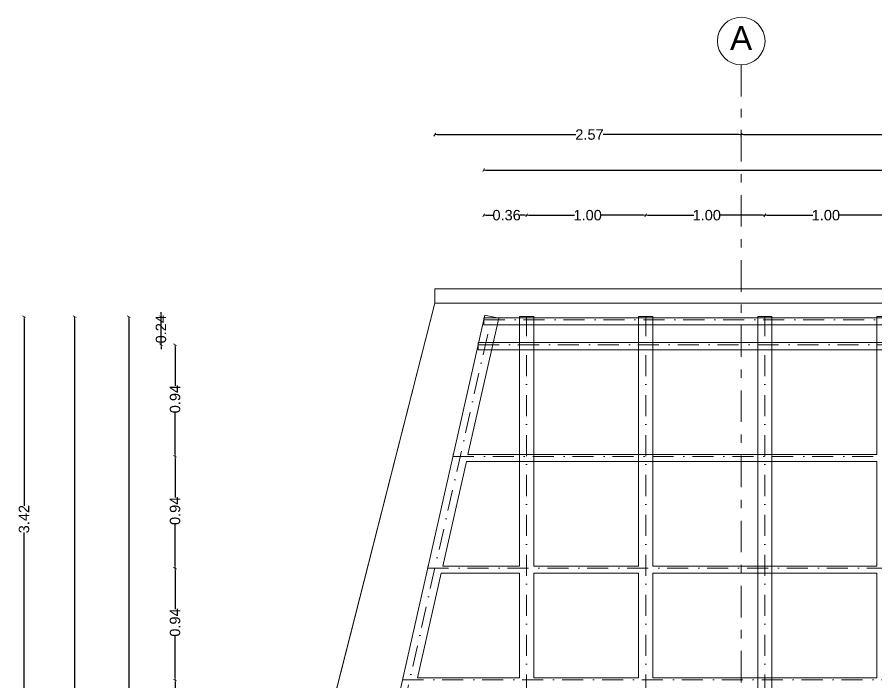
# Model space of a CAD drawing. Header units: millimetres. Extents: x -71878 to 121433, y -67383 to 83273.
# Drawn here: x 27366 to 34583, y -13605 to -8016 of the extents above; entities that cross this region are included whole.
import ezdxf

# ---------------------------------------------------------------- set-up
doc = ezdxf.new("R2010")
doc.units = ezdxf.units.MM
doc.header["$MEASUREMENT"] = 0
doc.linetypes.add('Dot & Dashed', pattern=[335.138881, 176.388884, -88.194442, 0, -70.555556])
doc.linetypes.add('Double Dashed', pattern=[546.805537, 264.583325, -105.833328, 70.555556, -105.833328])
for name, color, linetype, lineweight in [('ACOTACIONES', 7, 'Continuous', 9), ('CUBIERTAS_Pluma_Nº__21', 7, 'Continuous', 5), ('EJES_Pluma_Nº__21', 7, 'Continuous', 5), ('ENTIRADO_Pluma_Nº__21', 7, 'Continuous', 5), ('Muros_Pluma_Nº__21', 7, 'Continuous', 5), ('VIGAS DE CIMENTACION_Pluma_Nº__21', 7, 'Continuous', 5), ('Vigas_Pluma_Nº__21', 7, 'Continuous', 5)]:
    doc.layers.add(name, color=color, linetype=linetype, lineweight=lineweight)
for name, color, linetype, lineweight, true_color in [('ENTIRADO_Pluma_Nº__24', 7, 'Continuous', 5, 0x969696), ('VIGAS DE CIMENTACION_Pluma_Nº__24', 7, 'Continuous', 5, 0x969696), ('Vigas_Pluma_Nº__24', 7, 'Continuous', 5, 0x969696)]:
    doc.layers.add(name, color=color, linetype=linetype, lineweight=lineweight, true_color=true_color)
doc.styles.add('Estilo_Generado_1', font='swiss.ttf')
doc.styles.add('Estilo_Generado_2', font='Arial.ttf')
doc.dimstyles.new('Estilo_Generado__1', dxfattribs={"dimtxt": 87.5, "dimasz": 19, "dimexe": 0.18, "dimexo": 0, "dimgap": 0.09, "dimtad": 0, "dimlfac": 0.001, "dimzin": 0, "dimdsep": 46, "dimtxsty": 'Estilo_Generado_2', "dimblk": 'ARROWHEAD_2', "dimblk1": 'ARROWHEAD_2', "dimblk2": 'ARROWHEAD_2', "dimcen": 0.09, "dimse1": 1, "dimse2": 1, "dimclrd": 7, "dimclre": 7, "dimclrt": 7, "dimadec": 0, "dimazin": 0, "dimtfac": 1, "dimtmove": 0, "dimatfit": 3, "dimfxl": 1, "dimtolj": 1, "dimtzin": 0, "dimarcsym": 0})
doc.dimstyles.new('Estilo_Generado__2', dxfattribs={"dimtxt": 87.5, "dimasz": 19, "dimexe": 0.18, "dimexo": 0, "dimgap": 0.09, "dimtad": 0, "dimlfac": 0.001, "dimzin": 0, "dimdsep": 46, "dimtxsty": 'Estilo_Generado_2', "dimblk": 'ARROWHEAD_2', "dimblk1": 'ARROWHEAD_2', "dimblk2": 'ARROWHEAD_2', "dimcen": 0.09, "dimse1": 1, "dimse2": 1, "dimclrd": 7, "dimclre": 7, "dimclrt": 7, "dimadec": 0, "dimazin": 0, "dimtfac": 1, "dimtmove": 0, "dimatfit": 3, "dimfxl": 1, "dimtolj": 1, "dimtzin": 0, "dimarcsym": 0})

# ---------------------------------------------------------------- blocks, each defined once
blk = doc.blocks.new('ARROWHEAD_2')
at = {"color": 0, "linetype": 'Continuous', "lineweight": 0}
for p, q in [((0, 0), (-1, 0)), ((-0.38, -0.66), (0.38, 0.66))]:
    blk.add_line(p, q, dxfattribs=at)
blk = doc.blocks.new('*D554')
at = {"layer": 'ACOTACIONES', "color": 7, "linetype": 'Continuous', "lineweight": -2, "transparency": 16777216}
for p, q in [((31301.1, -9678.8), (31361.9, -9678.8)), ((31623.7, -9678.8), (31587.6, -9678.8))]:
    blk.add_line(p, q, dxfattribs=at)
at = {"layer": 'Defpoints', "color": 0, "linetype": 'Continuous', "transparency": 16777216}
for p in [(31642.7, -9678.8), (31642.7, -10530.3), (31282.1, -10540.3)]:
    blk.add_point(p, dxfattribs=at)
at = {"layer": 'ACOTACIONES', "color": 7, "linetype": 'Continuous', "lineweight": -2, "transparency": 16777216, "xscale": 19, "yscale": 19, "zscale": 19, "rotation": 180}
blk.add_blockref('ARROWHEAD_2', (31282.1, -9678.8), dxfattribs=at)
at = {"layer": 'ACOTACIONES', "color": 7, "linetype": 'Continuous', "lineweight": -2, "transparency": 16777216, "xscale": 19, "yscale": 19, "zscale": 19}
blk.add_blockref('ARROWHEAD_2', (31642.7, -9678.8), dxfattribs=at)
at = {"layer": 'ACOTACIONES', "color": 7, "linetype": 'Continuous', "transparency": 16777216, "insert": (31474.7, -9678.8), "char_height": 87.5, "attachment_point": 5, "style": 'Estilo_Generado_2'}
blk.add_mtext('\\A1;0.36', dxfattribs=at)
blk = doc.blocks.new('*D555')
at = {"layer": 'ACOTACIONES', "color": 7, "linetype": 'Continuous', "lineweight": -2, "transparency": 16777216}
for p, q in [((31661.7, -9678.8), (32045.7, -9678.8)), ((32623.7, -9678.8), (32264.3, -9678.8))]:
    blk.add_line(p, q, dxfattribs=at)
at = {"layer": 'Defpoints', "color": 0, "linetype": 'Continuous', "transparency": 16777216}
for p in [(32642.7, -9678.8), (31642.7, -10530.3), (32642.7, -10530.3)]:
    blk.add_point(p, dxfattribs=at)
at = {"layer": 'ACOTACIONES', "color": 7, "linetype": 'Continuous', "lineweight": -2, "transparency": 16777216, "xscale": 19, "yscale": 19, "zscale": 19, "rotation": 180}
blk.add_blockref('ARROWHEAD_2', (31642.7, -9678.8), dxfattribs=at)
at = {"layer": 'ACOTACIONES', "color": 7, "linetype": 'Continuous', "lineweight": -2, "transparency": 16777216, "xscale": 19, "yscale": 19, "zscale": 19}
blk.add_blockref('ARROWHEAD_2', (32642.7, -9678.8), dxfattribs=at)
at = {"layer": 'ACOTACIONES', "color": 7, "linetype": 'Continuous', "transparency": 16777216, "insert": (32155, -9678.8), "char_height": 87.5, "attachment_point": 5, "style": 'Estilo_Generado_2'}
blk.add_mtext('\\A1;1.00', dxfattribs=at)
blk = doc.blocks.new('*D556')
at = {"layer": 'ACOTACIONES', "color": 7, "linetype": 'Continuous', "lineweight": -2, "transparency": 16777216}
for p, q in [((32661.7, -9678.8), (33045.7, -9678.8)), ((33623.7, -9678.8), (33264.3, -9678.8))]:
    blk.add_line(p, q, dxfattribs=at)
at = {"layer": 'Defpoints', "color": 0, "linetype": 'Continuous', "transparency": 16777216}
for p in [(33642.7, -9678.8), (32642.7, -10530.3), (33642.7, -10530.3)]:
    blk.add_point(p, dxfattribs=at)
at = {"layer": 'ACOTACIONES', "color": 7, "linetype": 'Continuous', "lineweight": -2, "transparency": 16777216, "xscale": 19, "yscale": 19, "zscale": 19, "rotation": 180}
blk.add_blockref('ARROWHEAD_2', (32642.7, -9678.8), dxfattribs=at)
at = {"layer": 'ACOTACIONES', "color": 7, "linetype": 'Continuous', "lineweight": -2, "transparency": 16777216, "xscale": 19, "yscale": 19, "zscale": 19}
blk.add_blockref('ARROWHEAD_2', (33642.7, -9678.8), dxfattribs=at)
at = {"layer": 'ACOTACIONES', "color": 7, "linetype": 'Continuous', "transparency": 16777216, "insert": (33155, -9678.8), "char_height": 87.5, "attachment_point": 5, "style": 'Estilo_Generado_2'}
blk.add_mtext('\\A1;1.00', dxfattribs=at)
blk = doc.blocks.new('*D557')
at = {"layer": 'ACOTACIONES', "color": 7, "linetype": 'Continuous', "lineweight": -2, "transparency": 16777216}
for p, q in [((33661.7, -9678.8), (34045.7, -9678.8)), ((34623.7, -9678.8), (34264.3, -9678.8))]:
    blk.add_line(p, q, dxfattribs=at)
at = {"layer": 'Defpoints', "color": 0, "linetype": 'Continuous', "transparency": 16777216}
for p in [(34642.7, -9678.8), (33642.7, -10530.3), (34642.7, -10530.3)]:
    blk.add_point(p, dxfattribs=at)
at = {"layer": 'ACOTACIONES', "color": 7, "linetype": 'Continuous', "lineweight": -2, "transparency": 16777216, "xscale": 19, "yscale": 19, "zscale": 19, "rotation": 180}
blk.add_blockref('ARROWHEAD_2', (33642.7, -9678.8), dxfattribs=at)
at = {"layer": 'ACOTACIONES', "color": 7, "linetype": 'Continuous', "lineweight": -2, "transparency": 16777216, "xscale": 19, "yscale": 19, "zscale": 19}
blk.add_blockref('ARROWHEAD_2', (34642.7, -9678.8), dxfattribs=at)
at = {"layer": 'ACOTACIONES', "color": 7, "linetype": 'Continuous', "transparency": 16777216, "insert": (34155, -9678.8), "char_height": 87.5, "attachment_point": 5, "style": 'Estilo_Generado_2'}
blk.add_mtext('\\A1;1.00', dxfattribs=at)
blk = doc.blocks.new('*D570')
at = {"layer": 'ACOTACIONES', "color": 7, "linetype": 'Continuous', "lineweight": -2, "transparency": 16777216}
for p, q in [((31301.1, -9300.3), (38785.2, -9300.3)), ((46524.3, -9300.3), (39071.9, -9300.3))]:
    blk.add_line(p, q, dxfattribs=at)
at = {"layer": 'Defpoints', "color": 0, "linetype": 'Continuous', "transparency": 16777216}
for p in [(46543.3, -9300.3), (31282.1, -10540.3), (46543.3, -10557.6)]:
    blk.add_point(p, dxfattribs=at)
at = {"layer": 'ACOTACIONES', "color": 7, "linetype": 'Continuous', "lineweight": -2, "transparency": 16777216, "xscale": 19, "yscale": 19, "zscale": 19, "rotation": 180}
blk.add_blockref('ARROWHEAD_2', (31282.1, -9300.3), dxfattribs=at)
at = {"layer": 'ACOTACIONES', "color": 7, "linetype": 'Continuous', "lineweight": -2, "transparency": 16777216, "xscale": 19, "yscale": 19, "zscale": 19}
blk.add_blockref('ARROWHEAD_2', (46543.3, -9300.3), dxfattribs=at)
at = {"layer": 'ACOTACIONES', "color": 7, "linetype": 'Continuous', "transparency": 16777216, "insert": (38928.6, -9300.3), "char_height": 87.5, "attachment_point": 5, "style": 'Estilo_Generado_2'}
blk.add_mtext('\\A1;15.26', dxfattribs=at)
blk = doc.blocks.new('*D582')
at = {"layer": 'ACOTACIONES', "color": 7, "linetype": 'Continuous', "lineweight": -2, "transparency": 16777216}
for p, q in [((28691.4, -13598.9), (28691.4, -13923.7)), ((28691.4, -14498.9), (28691.4, -14149.4))]:
    blk.add_line(p, q, dxfattribs=at)
at = {"layer": 'Defpoints', "color": 0, "linetype": 'Continuous', "transparency": 16777216}
for p in [(28691.4, -13579.9), (31642.7, -13579.9), (31642.7, -14517.9)]:
    blk.add_point(p, dxfattribs=at)
at = {"layer": 'ACOTACIONES', "color": 7, "linetype": 'Continuous', "lineweight": -2, "transparency": 16777216, "xscale": 19, "yscale": 19, "zscale": 19}
for p, rotation in [((28691.4, -13579.9), 90), ((28691.4, -14517.9), 270)]:
    blk.add_blockref('ARROWHEAD_2', p, dxfattribs=dict(at, rotation=rotation))
at = {"layer": 'ACOTACIONES', "color": 7, "linetype": 'Continuous', "transparency": 16777216, "insert": (28691.4, -14036.5), "char_height": 87.5, "attachment_point": 5, "rotation": 90, "style": 'Estilo_Generado_2'}
blk.add_mtext('\\A1;0.94', dxfattribs=at)
blk = doc.blocks.new('*D583')
at = {"layer": 'ACOTACIONES', "color": 7, "linetype": 'Continuous', "lineweight": -2, "transparency": 16777216}
for p, q in [((28691.4, -12661), (28691.4, -12985.7)), ((28691.4, -13560.9), (28691.4, -13211.5))]:
    blk.add_line(p, q, dxfattribs=at)
at = {"layer": 'Defpoints', "color": 0, "linetype": 'Continuous', "transparency": 16777216}
for p in [(28691.4, -12642), (31642.7, -12642), (31642.7, -13579.9)]:
    blk.add_point(p, dxfattribs=at)
at = {"layer": 'ACOTACIONES', "color": 7, "linetype": 'Continuous', "lineweight": -2, "transparency": 16777216, "xscale": 19, "yscale": 19, "zscale": 19}
for p, rotation in [((28691.4, -12642), 90), ((28691.4, -13579.9), 270)]:
    blk.add_blockref('ARROWHEAD_2', p, dxfattribs=dict(at, rotation=rotation))
at = {"layer": 'ACOTACIONES', "color": 7, "linetype": 'Continuous', "transparency": 16777216, "insert": (28691.4, -13098.6), "char_height": 87.5, "attachment_point": 5, "rotation": 90, "style": 'Estilo_Generado_2'}
blk.add_mtext('\\A1;0.94', dxfattribs=at)
blk = doc.blocks.new('*D584')
at = {"layer": 'ACOTACIONES', "color": 7, "linetype": 'Continuous', "lineweight": -2, "transparency": 16777216}
for p, q in [((28691.4, -11723), (28691.4, -12047.8)), ((28691.4, -12623), (28691.4, -12273.6))]:
    blk.add_line(p, q, dxfattribs=at)
at = {"layer": 'Defpoints', "color": 0, "linetype": 'Continuous', "transparency": 16777216}
for p in [(28691.4, -11704), (31084.7, -11704), (31642.7, -12642)]:
    blk.add_point(p, dxfattribs=at)
at = {"layer": 'ACOTACIONES', "color": 7, "linetype": 'Continuous', "lineweight": -2, "transparency": 16777216, "xscale": 19, "yscale": 19, "zscale": 19}
for p, rotation in [((28691.4, -11704), 90), ((28691.4, -12642), 270)]:
    blk.add_blockref('ARROWHEAD_2', p, dxfattribs=dict(at, rotation=rotation))
at = {"layer": 'ACOTACIONES', "color": 7, "linetype": 'Continuous', "transparency": 16777216, "insert": (28691.4, -12160.7), "char_height": 87.5, "attachment_point": 5, "rotation": 90, "style": 'Estilo_Generado_2'}
blk.add_mtext('\\A1;0.94', dxfattribs=at)
blk = doc.blocks.new('*D585')
at = {"layer": 'ACOTACIONES', "color": 7, "linetype": 'Continuous', "lineweight": -2, "transparency": 16777216}
for p, q in [((28691.4, -10785.1), (28691.4, -11109.8)), ((28691.4, -11685), (28691.4, -11335.6))]:
    blk.add_line(p, q, dxfattribs=at)
at = {"layer": 'Defpoints', "color": 0, "linetype": 'Continuous', "transparency": 16777216}
for p in [(28691.4, -10766.1), (31642.7, -10766.1), (31642.7, -11704)]:
    blk.add_point(p, dxfattribs=at)
at = {"layer": 'ACOTACIONES', "color": 7, "linetype": 'Continuous', "lineweight": -2, "transparency": 16777216, "xscale": 19, "yscale": 19, "zscale": 19}
for p, rotation in [((28691.4, -10766.1), 90), ((28691.4, -11704), 270)]:
    blk.add_blockref('ARROWHEAD_2', p, dxfattribs=dict(at, rotation=rotation))
at = {"layer": 'ACOTACIONES', "color": 7, "linetype": 'Continuous', "transparency": 16777216, "insert": (28691.4, -11222.7), "char_height": 87.5, "attachment_point": 5, "rotation": 90, "style": 'Estilo_Generado_2'}
blk.add_mtext('\\A1;0.94', dxfattribs=at)
blk = doc.blocks.new('*D586')
at = {"layer": 'ACOTACIONES', "color": 7, "linetype": 'Continuous', "lineweight": -2, "transparency": 16777216}
for p, q in [((28573.2, -10511.3), (28573.2, -10492.3)), ((28573.2, -10766.1), (28573.2, -10530.3)), ((28573.2, -10785.1), (28573.2, -10804.1))]:
    blk.add_line(p, q, dxfattribs=at)
at = {"layer": 'Defpoints', "color": 0, "linetype": 'Continuous', "transparency": 16777216}
for p in [(28573.2, -10530.3), (31642.7, -10530.3), (31642.7, -10766.1)]:
    blk.add_point(p, dxfattribs=at)
at = {"layer": 'ACOTACIONES', "color": 7, "linetype": 'Continuous', "lineweight": -2, "transparency": 16777216, "xscale": 19, "yscale": 19, "zscale": 19}
for p, rotation in [((28573.2, -10530.3), 270), ((28573.2, -10766.1), 90)]:
    blk.add_blockref('ARROWHEAD_2', p, dxfattribs=dict(at, rotation=rotation))
at = {"layer": 'ACOTACIONES', "color": 7, "linetype": 'Continuous', "transparency": 16777216, "insert": (28573.2, -10635.9), "char_height": 87.5, "attachment_point": 5, "rotation": 90, "style": 'Estilo_Generado_2'}
blk.add_mtext('\\A1;0.24', dxfattribs=at)
blk = doc.blocks.new('*D588')
at = {"layer": 'ACOTACIONES', "color": 7, "linetype": 'Continuous', "lineweight": -2, "transparency": 16777216}
for p, q in [((28301.9, -10549.3), (28301.9, -13838.7)), ((28301.9, -17381), (28301.9, -14066.9))]:
    blk.add_line(p, q, dxfattribs=at)
at = {"layer": 'Defpoints', "color": 0, "linetype": 'Continuous', "transparency": 16777216}
for p in [(28301.9, -10530.3), (31582.7, -10530.3), (29859.5, -17400)]:
    blk.add_point(p, dxfattribs=at)
at = {"layer": 'ACOTACIONES', "color": 7, "linetype": 'Continuous', "lineweight": -2, "transparency": 16777216, "xscale": 19, "yscale": 19, "zscale": 19}
for p, rotation in [((28301.9, -10530.3), 90), ((28301.9, -17400), 270)]:
    blk.add_blockref('ARROWHEAD_2', p, dxfattribs=dict(at, rotation=rotation))
at = {"layer": 'ACOTACIONES', "color": 7, "linetype": 'Continuous', "transparency": 16777216, "insert": (28301.9, -13952.8), "char_height": 87.5, "attachment_point": 5, "rotation": 90, "style": 'Estilo_Generado_2'}
blk.add_mtext('\\A1;6.87', dxfattribs=at)
blk = doc.blocks.new('*D606')
at = {"layer": 'ACOTACIONES', "color": 7, "linetype": 'Continuous', "lineweight": -2, "transparency": 16777216}
for p, q in [((27847.5, -10549.3), (27847.5, -17240.8)), ((27847.5, -24250.6), (27847.5, -17527.5))]:
    blk.add_line(p, q, dxfattribs=at)
at = {"layer": 'Defpoints', "color": 0, "linetype": 'Continuous', "transparency": 16777216}
for p in [(27847.5, -10530.3), (37822.7, -10530.3), (37822.7, -24269.6)]:
    blk.add_point(p, dxfattribs=at)
at = {"layer": 'ACOTACIONES', "color": 7, "linetype": 'Continuous', "lineweight": -2, "transparency": 16777216, "xscale": 19, "yscale": 19, "zscale": 19}
for p, rotation in [((27847.5, -10530.3), 90), ((27847.5, -24269.6), 270)]:
    blk.add_blockref('ARROWHEAD_2', p, dxfattribs=dict(at, rotation=rotation))
at = {"layer": 'ACOTACIONES', "color": 7, "linetype": 'Continuous', "transparency": 16777216, "insert": (27847.5, -17384.1), "char_height": 87.5, "attachment_point": 5, "rotation": 90, "style": 'Estilo_Generado_2'}
blk.add_mtext('\\A1;13.74', dxfattribs=at)
blk = doc.blocks.new('*D610')
at = {"layer": 'ACOTACIONES', "color": 7, "linetype": 'Continuous', "lineweight": -2, "transparency": 16777216}
for p, q in [((27423.2, -10549.3), (27423.2, -12117.9)), ((27423.2, -13935.7), (27423.2, -12342.5))]:
    blk.add_line(p, q, dxfattribs=at)
at = {"layer": 'Defpoints', "color": 0, "linetype": 'Continuous', "transparency": 16777216}
for p in [(27423.2, -10530.3), (31582.7, -10530.3), (31582.7, -13954.7)]:
    blk.add_point(p, dxfattribs=at)
at = {"layer": 'ACOTACIONES', "color": 7, "linetype": 'Continuous', "lineweight": -2, "transparency": 16777216, "xscale": 19, "yscale": 19, "zscale": 19}
for p, rotation in [((27423.2, -10530.3), 90), ((27423.2, -13954.7), 270)]:
    blk.add_blockref('ARROWHEAD_2', p, dxfattribs=dict(at, rotation=rotation))
at = {"layer": 'ACOTACIONES', "color": 7, "linetype": 'Continuous', "transparency": 16777216, "insert": (27423.2, -12230.2), "char_height": 87.5, "attachment_point": 5, "rotation": 90, "style": 'Estilo_Generado_2'}
blk.add_mtext('\\A1;3.42', dxfattribs=at)
blk = doc.blocks.new('*D611')
at = {"layer": 'ACOTACIONES', "color": 7, "linetype": 'Continuous', "lineweight": -2, "transparency": 16777216}
for p, q in [((30891, -9002.1), (32055.8, -9002.1)), ((33425.2, -9002.1), (32285.1, -9002.1))]:
    blk.add_line(p, q, dxfattribs=at)
at = {"layer": 'Defpoints', "color": 0, "linetype": 'Continuous', "transparency": 16777216}
for p in [(33444.2, -9002.1), (30872, -10296.3), (33444.2, -10296.3)]:
    blk.add_point(p, dxfattribs=at)
at = {"layer": 'ACOTACIONES', "color": 7, "linetype": 'Continuous', "lineweight": -2, "transparency": 16777216, "xscale": 19, "yscale": 19, "zscale": 19, "rotation": 180}
blk.add_blockref('ARROWHEAD_2', (30872, -9002.1), dxfattribs=at)
at = {"layer": 'ACOTACIONES', "color": 7, "linetype": 'Continuous', "lineweight": -2, "transparency": 16777216, "xscale": 19, "yscale": 19, "zscale": 19}
blk.add_blockref('ARROWHEAD_2', (33444.2, -9002.1), dxfattribs=at)
at = {"layer": 'ACOTACIONES', "color": 7, "linetype": 'Continuous', "transparency": 16777216, "insert": (32170.5, -9002.1), "char_height": 87.5, "attachment_point": 5, "style": 'Estilo_Generado_2'}
blk.add_mtext('\\A1;2.57', dxfattribs=at)
blk = doc.blocks.new('*D612')
at = {"layer": 'ACOTACIONES', "color": 7, "linetype": 'Continuous', "lineweight": -2, "transparency": 16777216}
for p, q in [((33463.2, -9002.1), (36065.2, -9002.1)), ((38868.3, -9002.1), (36291, -9002.1))]:
    blk.add_line(p, q, dxfattribs=at)
at = {"layer": 'Defpoints', "color": 0, "linetype": 'Continuous', "transparency": 16777216}
for p in [(38887.3, -9002.1), (33444.2, -10296.3), (38887.3, -10296.3)]:
    blk.add_point(p, dxfattribs=at)
at = {"layer": 'ACOTACIONES', "color": 7, "linetype": 'Continuous', "lineweight": -2, "transparency": 16777216, "xscale": 19, "yscale": 19, "zscale": 19, "rotation": 180}
blk.add_blockref('ARROWHEAD_2', (33444.2, -9002.1), dxfattribs=at)
at = {"layer": 'ACOTACIONES', "color": 7, "linetype": 'Continuous', "lineweight": -2, "transparency": 16777216, "xscale": 19, "yscale": 19, "zscale": 19}
blk.add_blockref('ARROWHEAD_2', (38887.3, -9002.1), dxfattribs=at)
at = {"layer": 'ACOTACIONES', "color": 7, "linetype": 'Continuous', "transparency": 16777216, "insert": (36178.1, -9002.1), "char_height": 87.5, "attachment_point": 5, "style": 'Estilo_Generado_2'}
blk.add_mtext('\\A1;5.44', dxfattribs=at)

msp = doc.modelspace()

# ---------------------------------------------------------------- linework, layer by layer
at = {"layer": 'CUBIERTAS_Pluma_Nº__21', "linetype": 'Continuous', "flags": 128}
for points in [[(29094.75, -17399.975), (30872.012, -10417.106)], [(30872.012, -10417.106), (46817.641, -10417.106)]]:
    msp.add_lwpolyline(points, dxfattribs=at)
at = {"layer": 'EJES_Pluma_Nº__21', "linetype": 'Double Dashed'}
for q in [(33444.234, -8416.095), (33444.234, -26451.369)]:
    msp.add_line((33444.234, -8416.094), q, dxfattribs=at)
at = {"layer": 'EJES_Pluma_Nº__21', "linetype": 'Continuous'}
msp.add_circle((33444.234, -8216.095), 200, dxfattribs=at)
at = {"layer": 'EJES_Pluma_Nº__21', "linetype": 'Double Dashed'}
msp.add_point((33444.234, -8416.094), dxfattribs=at)
msp.add_point((33444.234, -8416.094), dxfattribs=at)
at = {"layer": 'ENTIRADO_Pluma_Nº__21', "linetype": 'Continuous'}
for p, q in [((31282.137, -10540.276), (36582.69, -10540.276)), ((31282.137, -10599.803), (31282.137, -10540.276)), ((31282.137, -10599.803), (36582.69, -10599.803)), ((31235.052, -10748.709), (36582.69, -10748.709)), ((31235.052, -10808.235), (31235.052, -10748.709)), ((31235.052, -10808.235), (36582.69, -10808.235)), ((31023.174, -11686.654), (31027.097, -11686.654)), ((31150.121, -11686.654), (34582.69, -11686.654)), ((31136.674, -11746.18), (34582.69, -11746.18)), ((30811.295, -12624.598), (30815.219, -12624.598)), ((30938.243, -12624.598), (31582.69, -12624.598)), ((31702.69, -12624.598), (32582.69, -12624.598)), ((32702.69, -12624.598), (34582.69, -12624.598)), ((30924.796, -12684.125), (31582.69, -12684.125)), ((31702.69, -12684.125), (32582.69, -12684.125)), ((32702.69, -12684.125), (34582.69, -12684.125)), ((30599.417, -13562.543), (30603.34, -13562.543)), ((30726.364, -13562.543), (31582.69, -13562.543)), ((31702.69, -13562.543), (32582.69, -13562.543)), ((32702.69, -13562.543), (34582.69, -13562.543))]:
    msp.add_line(p, q, dxfattribs=at)
at = {"layer": 'ENTIRADO_Pluma_Nº__24', "linetype": 'Dot & Dashed'}
for p, q in [((31282.137, -10557.646), (46543.278, -10557.646)), ((31235.052, -10766.078), (46590.362, -10766.078)), ((31023.174, -11704.023), (46802.24, -11704.023)), ((30811.295, -12641.967), (47014.119, -12641.967)), ((30599.417, -13579.912), (47225.998, -13579.912))]:
    msp.add_line(p, q, dxfattribs=at)
at = {"layer": 'Muros_Pluma_Nº__21', "linetype": 'Continuous'}
msp.add_line((30872.012, -10417.106), (29094.75, -17399.975), dxfattribs=at)
at = {"layer": 'VIGAS DE CIMENTACION_Pluma_Nº__21', "linetype": 'Continuous'}
for p, q in [((30872.012, -10296.271), (46817.641, -10296.271)), ((30872.012, -10417.106), (30872.012, -10296.271)), ((30872.012, -10417.106), (46817.641, -10417.106))]:
    msp.add_line(p, q, dxfattribs=at)
at = {"layer": 'VIGAS DE CIMENTACION_Pluma_Nº__24', "linetype": 'Dot & Dashed'}
msp.add_line((30872.012, -10417.106), (46817.641, -10417.106), dxfattribs=at)
at = {"layer": 'Vigas_Pluma_Nº__21', "linetype": 'Continuous'}
for p, q in [((31291.294, -10517.106), (29741.586, -17377.361)), ((31291.294, -10517.106), (31408.345, -10543.547)), ((31582.69, -10530.326), (31582.69, -12624.598)), ((31582.69, -10530.326), (31702.69, -10530.326)), ((31702.69, -10530.326), (31702.69, -12624.598)), ((32582.69, -10530.326), (32582.69, -12624.598)), ((32582.69, -10530.326), (32702.69, -10530.326)), ((32702.69, -10530.326), (32702.69, -12624.598)), ((33582.69, -10530.326), (33582.69, -17399.975)), ((33582.69, -10530.326), (33702.69, -10530.326)), ((33702.69, -10530.326), (33702.69, -17399.975)), ((34582.69, -10530.326), (34582.69, -11686.654)), ((34582.69, -10530.326), (34702.69, -10530.326)), ((31408.345, -10543.547), (31150.121, -11686.654)), ((31136.674, -11746.18), (30938.243, -12624.598)), ((34582.69, -11746.18), (34582.69, -12624.598)), ((30924.796, -12684.125), (30726.364, -13562.543)), ((31582.69, -12684.125), (31582.69, -13562.543)), ((31702.69, -12684.125), (31702.69, -13562.543)), ((32582.69, -12684.125), (32582.69, -13562.543)), ((32702.69, -12684.125), (32702.69, -13562.543)), ((34582.69, -12684.125), (34582.69, -13562.543))]:
    msp.add_line(p, q, dxfattribs=at)
at = {"layer": 'Vigas_Pluma_Nº__24', "linetype": 'Dot & Dashed'}
for p, q in [((29800.111, -17390.581), (31349.82, -10530.326)), ((31642.69, -17399.975), (31642.69, -10530.326)), ((32642.69, -17399.975), (32642.69, -10530.326)), ((33642.69, -17399.975), (33642.69, -10530.326))]:
    msp.add_line(p, q, dxfattribs=at)

# ---------------------------------------------------------------- texts
at = {"layer": 'EJES_Pluma_Nº__21', "linetype": 'Continuous', "insert": (33350.07, -8191.302), "char_height": 200, "attachment_point": 4, "style": 'Estilo_Generado_1'}
msp.add_mtext('\\A1;{\\fSwis721 BT|b0|i0|c0|p34;A}', dxfattribs=at)

# ---------------------------------------------------------------- dimensions: what is measured, and where the dimension line sits
at = {"layer": 'ACOTACIONES', "linetype": 'Continuous'}
for base, p1, p2, picture, middle in [((33444.234, -9002.131), (30872.012, -10296.271), (33444.234, -10296.271), '*D611', (32170.459, -9002.131)), ((38887.255, -9002.131), (33444.234, -10296.271), (38887.255, -10296.271), '*D612', (36178.081, -9002.131)), ((46543.278, -9300.271), (31282.137, -10540.276), (46543.278, -10557.646), '*D570', (38928.56, -9300.271)), ((31642.69, -9678.787), (31282.137, -10540.276), (31642.69, -10530.326), '*D554', (31474.75, -9678.787)), ((32642.69, -9678.787), (31642.69, -10530.326), (32642.69, -10530.326), '*D555', (32155.026, -9678.787)), ((33642.69, -9678.787), (32642.69, -10530.326), (33642.69, -10530.326), '*D556', (33155.026, -9678.787)), ((34642.69, -9678.787), (33642.69, -10530.326), (34642.69, -10530.326), '*D557', (34155.026, -9678.787))]:
    dim = msp.add_linear_dim(base=base, p1=p1, p2=p2, dimstyle='Estilo_Generado__1', dxfattribs=at)
    dim.commit()
    dim.dimension.update_dxf_attribs({"geometry": picture, "text_midpoint": middle, "dimtype": 160})
for base, p1, p2, picture, middle in [((27423.17, -10530.326), (31582.69, -13954.722), (31582.69, -10530.326), '*D610', (27423.17, -12230.188)), ((27847.529, -10530.326), (37822.69, -24269.623), (37822.69, -10530.326), '*D606', (27847.529, -17384.121)), ((28301.899, -10530.326), (29859.501, -17399.975), (31582.69, -10530.326), '*D588', (28301.899, -13952.814)), ((28573.228, -10530.326), (31642.69, -10766.078), (31642.69, -10530.326), '*D586', (28573.228, -10635.866)), ((28691.352, -10766.078), (31642.69, -11704.023), (31642.69, -10766.078), '*D585', (28691.352, -11222.714)), ((28691.352, -11704.023), (31642.69, -12641.967), (31084.686, -11704.023), '*D584', (28691.352, -12160.658)), ((28691.352, -12641.967), (31642.69, -13579.912), (31642.69, -12641.967), '*D583', (28691.352, -13098.603)), ((28691.352, -13579.912), (31642.69, -14517.856), (31642.69, -13579.912), '*D582', (28691.352, -14036.548))]:
    dim = msp.add_linear_dim(base=base, p1=p1, p2=p2, angle=90, dimstyle='Estilo_Generado__2', dxfattribs=at)
    dim.commit()
    dim.dimension.update_dxf_attribs({"geometry": picture, "text_midpoint": middle, "dimtype": 160, "text_rotation": 90})

doc.saveas('drawing.dxf')
